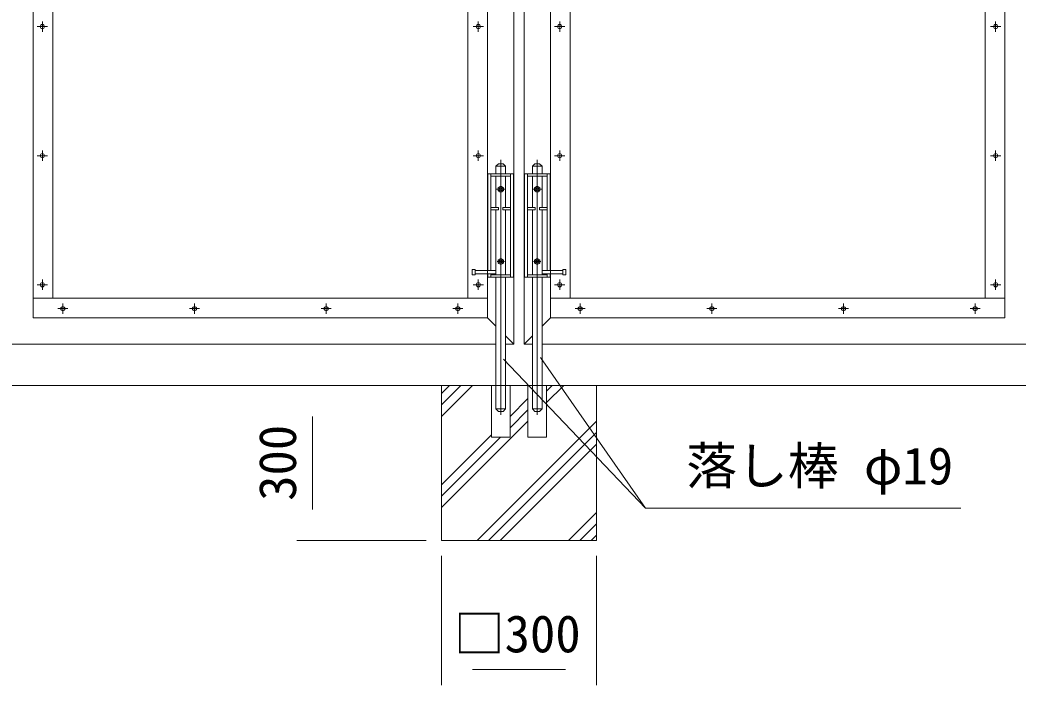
# Model space of a CAD drawing. Units: millimetres, scale not verified. Extents: x -6300 to 6300, y -4455 to 4455.
# Drawn here: x -2288 to -355, y -2391 to -1103 of the extents above; entities that cross this region are included whole.
import ezdxf
from ezdxf.enums import TextEntityAlignment as Align

# ---------------------------------------------------------------- set-up
doc = ezdxf.new("R2010")
doc.units = ezdxf.units.MM
doc.header["$LTSCALE"] = 30
doc.linetypes.add('USER1', pattern=[50.8, 31.75, -6.35, 6.35, -6.35])
for name, color, linetype, lineweight in [('0-0_D-DCR-HCH', 7, 'Continuous', 9), ('0-1_D-STR4', 7, 'Continuous', 9), ('0-2_D-STR1', 1, 'Continuous', 18), ('0-3_D-STR3', 3, 'Continuous', 13), ('0-4_D-BMK', 2, 'USER1', 13), ('0-5_D-BGD', 7, 'Continuous', 9), ('0-6_D-STR-DIM', 7, 'Continuous', 9), ('0-8_D-STR-TXT', 7, 'Continuous', 9)]:
    doc.layers.add(name, color=color, linetype=linetype, lineweight=lineweight)
doc.styles.add('ＭＳ ゴシック', font='')
doc.styles.get('ＭＳ ゴシック').set_extended_font_data('MS Gothic')

msp = doc.modelspace()

# ---------------------------------------------------------------- linework, layer by layer
at = {"layer": '0-0_D-DCR-HCH'}
for p, q in [((-1471.38, -1870.26), (-1411.64, -1810.52)), ((-1471.38, -1848.17), (-1433.73, -1810.52)), ((-1471.38, -1826.07), (-1455.83, -1810.52)), ((-1267.98, -1843.64), (-1234.86, -1810.52)), ((-1267.98, -1821.54), (-1256.96, -1810.52)), ((-1338.78, -1870.25), (-1303.98, -1835.45)), ((-1338.78, -1892.34), (-1303.98, -1857.54)), ((-1471.38, -2047.04), (-1303.98, -1879.64)), ((-1402.28, -2110.52), (-1171.38, -1879.62)), ((-1471.38, -2002.85), (-1374.78, -1906.25)), ((-1471.38, -2024.94), (-1356.96, -1910.52)), ((-1380.18, -2110.52), (-1171.38, -1901.72)), ((-1358.08, -2110.52), (-1171.38, -1923.82)), ((-1225.5, -2110.52), (-1171.38, -2056.4)), ((-1203.4, -2110.52), (-1171.38, -2078.5)), ((-1181.31, -2110.52), (-1171.38, -2100.59))]:
    msp.add_line(p, q, dxfattribs=at)
at = {"layer": '0-1_D-STR4'}
msp.add_line((-1471.38, -2110.52), (-1471.38, -1810.52), dxfattribs=at)
msp.add_lwpolyline([(-1471.38, -2110.52), (-1171.38, -2110.52), (-1171.38, -1810.52)], dxfattribs=at)
at = {"layer": '0-2_D-STR1'}
for p, q in [((-2262.48, 168.68), (-2262.48, -1679.72)), ((-380.28, 168.68), (-380.28, -1679.72)), ((-1311.38, -772.52), (-1311.38, -1730.52)), ((-1260.58, -772.52), (-1260.58, -1679.72)), ((-1382.18, -1679.72), (-1366.28, -1695.62)), ((-1260.58, -1679.72), (-1276.48, -1695.62)), ((-1260.58, -1679.72), (-380.28, -1679.72)), ((-1347.28, -1714.62), (-1331.38, -1730.52)), ((-1295.48, -1714.62), (-1311.38, -1730.52)), ((-3244.38, -1730.52), (-1366.28, -1730.52)), ((-1311.38, -1730.52), (-1295.48, -1730.52))]:
    msp.add_line(p, q, dxfattribs=at)
for points in [[(-2262.48, -1679.72), (-1382.18, -1679.72), (-1382.18, -772.52)], [(-1347.28, -1730.52), (-1331.38, -1730.52), (-1331.38, -772.52)], [(-1276.48, -1730.52), (601.62, -1730.52), (601.62, -1580.52)]]:
    msp.add_lwpolyline(points, dxfattribs=at)
at = {"layer": '0-3_D-STR3'}
for p, q in [((-2224.48, 130.68), (-2224.48, -1641.72)), ((-418.28, 130.68), (-418.28, -1641.72)), ((-1420.18, -772.52), (-1420.18, -1641.72)), ((-1222.58, -772.52), (-1222.58, -1641.72)), ((-1361.28, -1381.02), (-1366.28, -1386.02)), ((-1366.28, -1386.02), (-1366.28, -1400.52)), ((-1347.28, -1386.02), (-1366.28, -1386.02)), ((-1352.28, -1381.02), (-1361.28, -1381.02)), ((-1352.28, -1381.02), (-1347.28, -1386.02)), ((-1347.28, -1386.02), (-1347.28, -1400.52)), ((-1290.48, -1381.02), (-1295.48, -1386.02)), ((-1295.48, -1386.02), (-1295.48, -1400.52)), ((-1295.48, -1386.02), (-1276.48, -1386.02)), ((-1290.48, -1381.02), (-1281.48, -1381.02)), ((-1281.48, -1381.02), (-1276.48, -1386.02)), ((-1276.48, -1386.02), (-1276.48, -1400.52)), ((-1381.78, -1588.02), (-1381.78, -1400.52)), ((-1381.78, -1400.52), (-1331.78, -1400.52)), ((-1375.78, -1400.52), (-1375.78, -1588.02)), ((-1337.78, -1405.02), (-1375.78, -1405.02)), ((-1366.28, -1405.02), (-1366.28, -1466.02)), ((-1347.28, -1405.02), (-1347.28, -1466.02)), ((-1337.78, -1400.52), (-1337.78, -1596.02)), ((-1331.78, -1600.52), (-1331.78, -1400.52)), ((-1310.98, -1600.52), (-1310.98, -1400.52)), ((-1260.98, -1400.52), (-1310.98, -1400.52)), ((-1304.98, -1400.52), (-1304.98, -1596.02)), ((-1304.98, -1405.02), (-1266.98, -1405.02)), ((-1295.48, -1405.02), (-1295.48, -1466.02)), ((-1276.48, -1405.02), (-1276.48, -1466.02)), ((-1266.98, -1400.52), (-1266.98, -1588.02)), ((-1260.98, -1588.02), (-1260.98, -1400.52)), ((-1360.78, -1466.02), (-1375.78, -1466.02)), ((-1281.98, -1466.02), (-1266.98, -1466.02)), ((-1366.28, -1470.52), (-1366.28, -1596.02)), ((-1337.78, -1470.52), (-1352.78, -1470.52)), ((-1347.28, -1470.52), (-1347.28, -1596.02)), ((-1304.98, -1470.52), (-1289.98, -1470.52)), ((-1295.48, -1470.52), (-1295.48, -1596.02)), ((-1276.48, -1470.52), (-1276.48, -1596.02)), ((-1412.28, -1596.02), (-1412.28, -1586.02)), ((-1412.28, -1586.02), (-1406.28, -1586.02)), ((-1412.28, -1596.02), (-1406.28, -1596.02)), ((-1406.28, -1596.02), (-1406.28, -1586.02)), ((-1406.28, -1588.02), (-1366.28, -1588.02)), ((-1406.28, -1594.02), (-1366.28, -1594.02)), ((-1381.78, -1600.52), (-1381.78, -1594.02)), ((-1375.78, -1600.52), (-1381.78, -1600.52)), ((-1375.78, -1594.02), (-1375.78, -1600.52)), ((-1337.78, -1596.02), (-1375.78, -1596.02)), ((-1337.78, -1600.52), (-1375.78, -1600.52)), ((-1366.28, -1600.52), (-1366.28, -1856.02)), ((-1347.28, -1600.52), (-1347.28, -1856.02)), ((-1337.78, -1596.02), (-1337.78, -1600.52)), ((-1337.78, -1600.52), (-1331.78, -1600.52)), ((-1304.98, -1600.52), (-1310.98, -1600.52)), ((-1304.98, -1596.02), (-1304.98, -1600.52)), ((-1304.98, -1596.02), (-1266.98, -1596.02)), ((-1304.98, -1600.52), (-1266.98, -1600.52)), ((-1295.48, -1600.52), (-1295.48, -1856.02)), ((-1236.48, -1588.02), (-1276.48, -1588.02)), ((-1236.48, -1594.02), (-1276.48, -1594.02)), ((-1276.48, -1600.52), (-1276.48, -1856.02)), ((-1266.98, -1594.02), (-1266.98, -1600.52)), ((-1266.98, -1600.52), (-1260.98, -1600.52)), ((-1260.98, -1600.52), (-1260.98, -1594.02)), ((-1236.48, -1596.02), (-1236.48, -1586.02)), ((-1230.48, -1586.02), (-1236.48, -1586.02)), ((-1230.48, -1596.02), (-1236.48, -1596.02)), ((-1230.48, -1596.02), (-1230.48, -1586.02)), ((-2262.48, -1641.72), (-1382.18, -1641.72)), ((-1260.58, -1641.72), (-380.28, -1641.72)), ((-1374.78, -1910.52), (-1374.78, -1810.52)), ((-1267.98, -1910.52), (-1267.98, -1810.52)), ((-1361.28, -1861.02), (-1366.28, -1856.02)), ((-1352.28, -1861.02), (-1361.28, -1861.02)), ((-1290.48, -1861.02), (-1281.48, -1861.02)), ((-1281.48, -1861.02), (-1276.48, -1856.02))]:
    msp.add_line(p, q, dxfattribs=at)
for points in [[(-1356.78, -1436.4), (-1361.87, -1433.46), (-1361.87, -1427.58), (-1356.78, -1424.64), (-1351.69, -1427.58), (-1351.69, -1433.46)], [(-1285.98, -1436.4), (-1280.89, -1433.46), (-1280.89, -1427.58), (-1285.98, -1424.64), (-1291.07, -1427.58), (-1291.07, -1433.46)], [(-1356.78, -1576.4), (-1361.87, -1573.46), (-1361.87, -1567.58), (-1356.78, -1564.64), (-1351.69, -1567.58), (-1351.69, -1573.46)], [(-1285.98, -1576.4), (-1280.89, -1573.46), (-1280.89, -1567.58), (-1285.98, -1564.64), (-1291.07, -1567.58), (-1291.07, -1573.46)]]:
    msp.add_lwpolyline(points, close=True, dxfattribs=at)
for points in [[(-1360.78, -1466.02), (-1360.78, -1470.52), (-1375.78, -1470.52)], [(-1337.78, -1466.02), (-1352.78, -1466.02), (-1352.78, -1470.52)], [(-1304.98, -1466.02), (-1289.98, -1466.02), (-1289.98, -1470.52)], [(-1281.98, -1466.02), (-1281.98, -1470.52), (-1266.98, -1470.52)], [(-1374.78, -1910.52), (-1338.78, -1910.52), (-1338.78, -1810.52)], [(-1267.98, -1910.52), (-1303.98, -1910.52), (-1303.98, -1810.52)], [(-1352.28, -1861.02), (-1347.28, -1856.02), (-1366.28, -1856.02)], [(-1290.48, -1861.02), (-1295.48, -1856.02), (-1276.48, -1856.02)]]:
    msp.add_lwpolyline(points, dxfattribs=at)
for centre, radius in [((-2244.48, -1115.52), 4), ((-1400.18, -1115.52), 4), ((-1242.58, -1115.52), 4), ((-398.28, -1115.52), 4), ((-2244.48, -1365.52), 4), ((-1400.18, -1365.52), 4), ((-1242.58, -1365.52), 4), ((-398.28, -1365.52), 4), ((-1356.78, -1430.52), 5.1), ((-1356.78, -1430.52), 3), ((-1285.98, -1430.52), 5.1), ((-1285.98, -1430.52), 3), ((-1356.78, -1570.52), 5.1), ((-1285.98, -1570.52), 5.1), ((-1356.78, -1570.52), 3), ((-1285.98, -1570.52), 3), ((-2244.48, -1615.52), 4), ((-1400.18, -1615.52), 4), ((-1242.58, -1615.52), 4), ((-398.28, -1615.52), 4), ((-2204.83, -1661.72), 4), ((-1949.83, -1661.72), 4), ((-1694.83, -1661.72), 4), ((-1439.83, -1661.72), 4), ((-1202.93, -1661.72), 4), ((-947.93, -1661.72), 4), ((-692.93, -1661.72), 4), ((-437.93, -1661.72), 4)]:
    msp.add_circle(centre, radius, dxfattribs=at)
at = {"layer": '0-4_D-BMK'}
for p, q in [((-2234.51, -1115.52), (-2254.46, -1115.52)), ((-2244.48, -1105.54), (-2244.48, -1125.49)), ((-1410.16, -1115.52), (-1390.21, -1115.52)), ((-1400.18, -1105.54), (-1400.18, -1125.49)), ((-1232.61, -1115.52), (-1252.56, -1115.52)), ((-1242.58, -1105.54), (-1242.58, -1125.49)), ((-408.26, -1115.52), (-388.31, -1115.52)), ((-398.28, -1105.54), (-398.28, -1125.49)), ((-2234.51, -1365.52), (-2254.46, -1365.52)), ((-2244.48, -1355.54), (-2244.48, -1375.49)), ((-1410.16, -1365.52), (-1390.21, -1365.52)), ((-1400.18, -1355.54), (-1400.18, -1375.49)), ((-1232.61, -1365.52), (-1252.56, -1365.52)), ((-1242.58, -1355.54), (-1242.58, -1375.49)), ((-408.26, -1365.52), (-388.31, -1365.52)), ((-398.28, -1355.54), (-398.28, -1375.49)), ((-1356.78, -1867.2), (-1356.78, -1373.71)), ((-1285.98, -1867.2), (-1285.98, -1373.71)), ((-1356.78, -1437.66), (-1356.78, -1423.38)), ((-1285.98, -1437.66), (-1285.98, -1423.38)), ((-1366.3, -1430.52), (-1347.26, -1430.52)), ((-1276.46, -1430.52), (-1295.5, -1430.52)), ((-1356.78, -1577.66), (-1356.78, -1563.38)), ((-1285.98, -1577.66), (-1285.98, -1563.38)), ((-1363.92, -1570.52), (-1349.64, -1570.52)), ((-1278.84, -1570.52), (-1293.12, -1570.52)), ((-2234.51, -1615.52), (-2254.46, -1615.52)), ((-2244.48, -1605.54), (-2244.48, -1625.49)), ((-1410.16, -1615.52), (-1390.21, -1615.52)), ((-1400.18, -1605.54), (-1400.18, -1625.49)), ((-1232.61, -1615.52), (-1252.56, -1615.52)), ((-1242.58, -1605.54), (-1242.58, -1625.49)), ((-408.26, -1615.52), (-388.31, -1615.52)), ((-398.28, -1605.54), (-398.28, -1625.49)), ((-2214.81, -1661.72), (-2194.86, -1661.72)), ((-2204.83, -1651.74), (-2204.83, -1671.69)), ((-1959.81, -1661.72), (-1939.86, -1661.72)), ((-1949.83, -1651.74), (-1949.83, -1671.69)), ((-1704.81, -1661.72), (-1684.86, -1661.72)), ((-1694.83, -1651.74), (-1694.83, -1671.69)), ((-1449.81, -1661.72), (-1429.86, -1661.72)), ((-1439.83, -1651.74), (-1439.83, -1671.69)), ((-1212.91, -1661.72), (-1192.96, -1661.72)), ((-1202.93, -1651.74), (-1202.93, -1671.69)), ((-957.91, -1661.72), (-937.96, -1661.72)), ((-947.93, -1651.74), (-947.93, -1671.69)), ((-702.91, -1661.72), (-682.96, -1661.72)), ((-692.93, -1651.74), (-692.93, -1671.69)), ((-447.91, -1661.72), (-427.96, -1661.72)), ((-437.93, -1651.74), (-437.93, -1671.69))]:
    msp.add_line(p, q, dxfattribs=at)
at = {"layer": '0-5_D-BGD'}
msp.add_line((-2971.38, -1810.52), (316.62, -1810.52), dxfattribs=at)
at = {"layer": '0-6_D-STR-DIM'}
for p, q in [((-1501.38, -1810.52), (-1751.38, -1810.52)), ((-1721.38, -2050.52), (-1721.38, -1870.52)), ((-1501.38, -2110.52), (-1751.38, -2110.52)), ((-1471.38, -2140.52), (-1471.38, -2390.52)), ((-1171.38, -2140.52), (-1171.38, -2390.52)), ((-1411.38, -2360.52), (-1231.38, -2360.52))]:
    msp.add_line(p, q, dxfattribs=at)
at = {"layer": '0-8_D-STR-TXT'}
msp.add_line((-1076.27, -2048.13), (-1351.5, -1759.67), dxfattribs=at)
msp.add_lwpolyline([(-465.37, -2048.13), (-1076.27, -2048.13), (-1280, -1756.23)], dxfattribs=at)

# ---------------------------------------------------------------- texts
at = {"layer": '0-6_D-STR-DIM', "style": 'ＭＳ ゴシック'}
msp.add_text('300', height=72.14, rotation=90, dxfattribs=at).set_placement((-1731.5, -2033.83), align=Align.BOTTOM_LEFT)
msp.add_text('□300', height=72.14, dxfattribs=at).set_placement((-1447.61, -2348.89), align=Align.BOTTOM_LEFT)
at = {"layer": '0-8_D-STR-TXT', "style": 'ＭＳ ゴシック'}
msp.add_text('落し棒 φ19', height=72.14, dxfattribs=at).set_placement((-997.6, -2023.73), align=Align.BOTTOM_LEFT)

doc.saveas('drawing.dxf')
